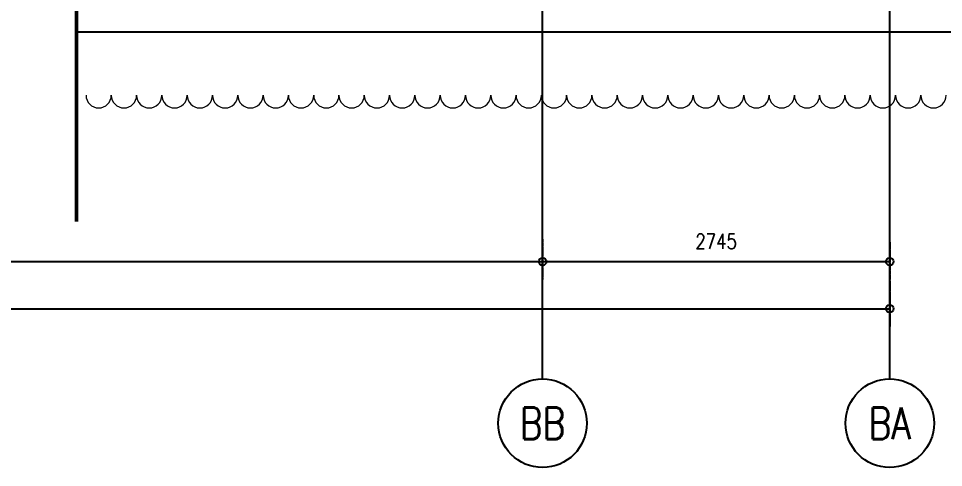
# Model space of a CAD drawing. Header units: millimetres. Extents: x -2196631 to 160, y -11674 to 51770.
# Drawn here: x -1044416 to -1037103, y 30529 to 34079 of the extents above; entities that cross this region are included whole.
import ezdxf
from ezdxf.enums import TextEntityAlignment as Align
from ezdxf.xclip import XClip

# ---------------------------------------------------------------- set-up
doc = ezdxf.new("R2010")
doc.units = ezdxf.units.MM
for name, pattern in [('_GRIDLINE', [11.2, 8, -0.6, 2, -0.6]), ('CENTER', [2, 1.25, -0.25, 0.25, -0.25]), ('CENTER2', [28.575, 19.05, -3.175, 3.175, -3.175])]:
    doc.linetypes.add(name, pattern=pattern)
for name, color, linetype, lineweight in [('28 Xref BA305$0$A-DETL', 90, 'Continuous', 15), ('28 Xref BA305$0$A-FLOR', 192, 'Continuous', 9), ('S-GRID', 1, 'Continuous', 5)]:
    doc.layers.add(name, color=color, linetype=linetype, lineweight=lineweight)
for name, color, linetype in [('GL', 3, 'Continuous'), ('Grid Center', 1, 'Continuous'), ('TEXT 5', 5, 'Continuous')]:
    doc.layers.add(name, color=color, linetype=linetype)
doc.styles.add('E100', font='ROMTH.shx', dxfattribs={"width": 0.85})
doc.styles.add('E175', font='ROMTH.shx', dxfattribs={"width": 0.85, "height": 4})
doc.styles.add('Romens', font='romans.shx', dxfattribs={"width": 0.8})
doc.dimstyles.new('CC-50 mm', dxfattribs={"dimtxt": 120, "dimasz": 120, "dimexe": 140, "dimexo": 12, "dimgap": 100, "dimtad": 1, "dimdec": 0, "dimzin": 0, "dimdsep": 46, "dimtxsty": 'Romens', "dimblk": 'SMALL', "dimcen": 0.3, "dimdle": 2, "dimclrd": 1, "dimclre": 1, "dimclrt": 3, "dimadec": 0, "dimazin": 0, "dimtfac": 1, "dimtdec": 0, "dimtix": 1, "dimtmove": 1, "dimatfit": 3, "dimfxl": 0, "dimtolj": 1, "dimtzin": 0, "dimarcsym": 0})

# ---------------------------------------------------------------- blocks, each defined once
blk = doc.blocks.new('21 Xref BA201')
at = {"layer": 'Grid Center', "color": 8, "linetype": 'CENTER', "ltscale": 10}
for p, q in [((-1057927, -19.2), (-1057927, 7899)), ((-1056464, -19.2), (-1056464, 7899))]:
    blk.add_line(p, q, dxfattribs=at)
blk = doc.blocks.new('28 Xref BA305')
at = {"layer": '28 Xref BA305$0$A-DETL', "lineweight": 9}
for centre in [(-1043782.61551, 600), (-1043582.61551, 600), (-1043382.61551, 600), (-1043182.61551, 600), (-1042982.61551, 600), (-1042782.61551, 600), (-1042582.61551, 600), (-1042382.61551, 600), (-1042182.61551, 600), (-1041982.61551, 600), (-1041782.61551, 600), (-1041582.61551, 600), (-1041382.61551, 600), (-1041182.61551, 600), (-1040982.61551, 600), (-1040782.61551, 600), (-1040582.61551, 600), (-1040382.61551, 600), (-1040182.61551, 600), (-1039982.61551, 600), (-1039782.61551, 600), (-1039582.61551, 600), (-1039382.61551, 600), (-1039182.61551, 600), (-1038982.61551, 600), (-1038782.61551, 600), (-1038582.61551, 600), (-1038382.61551, 600), (-1038182.61551, 600), (-1037982.61551, 600), (-1037782.61551, 600), (-1037582.61551, 600), (-1037382.61551, 600), (-1037182.61551, 600)]:
    blk.add_arc(centre, 100, 180, 0, dxfattribs=at)
at = {"layer": '28 Xref BA305$0$A-FLOR', "color": 2, "lineweight": 25}
blk.add_line((-1043957.33915, 1100.44567), (-1033159.05336, 1100.44567), dxfattribs=at)
ref = blk.add_blockref('21 Xref BA201', (-2098199.96088, 0), dxfattribs=dict(xscale=-1))
XClip(ref).set_block_clipping_path([(-1046821.273182428, 4540.44887487), (-1060440.5084648631, 4550.4456720384), (-1060440.5084648631, 1300.4456720384), (-1056445.9646267691, 1280.4456719445), (-1056421.290457831, 1850.4456720384), (-1046821.3171875631, 1850.4456720384)])
at = {"color": 10, "linetype": 'Continuous', "style": 'E175', "width": 0.85}
blk.add_attdef('POOL_SIDE_ELEVATION', (-1089924.93658, -4582.55958), '', height=320, dxfattribs=at)
at = {"color": 6, "linetype": 'Continuous', "style": 'E100', "width": 0.85}
blk.add_attdef('SCALE', text='', height=160, dxfattribs=at).set_placement((-1092437.31517, -4942.55958), align=Align.RIGHT)
at = {"layer": '28 Xref BA305$0$A-DETL', "lineweight": 50}
blk.add_line((-1043957.33915, -398.86068), (-1043957.33915, 1300.44567), dxfattribs=at)
blk = doc.blocks.new('_Small')
at = {"color": 0, "linetype": 'ByBlock', "lineweight": -2}
blk.add_circle((0, 0), 0.25, dxfattribs=at)
blk = doc.blocks.new('*D53')
at = {"color": 1, "linetype": 'CENTER2', "lineweight": -2, "transparency": 16777216}
for p, q in [((-1093713.7, 2), (-1093713.7, -316)), ((-1083383.4, 2), (-1083383.4, -316))]:
    blk.add_line(p, q, dxfattribs=at)
at = {"color": 1, "lineweight": -2, "transparency": 16777216}
blk.add_line((-1093715.7, -176), (-1083381.4, -176), dxfattribs=at)
at = {"layer": 'Defpoints', "color": 0, "transparency": 16777216}
for p in [(-1093713.7, 14), (-1083383.4, 14), (-1083383.4, -176)]:
    blk.add_point(p, dxfattribs=at)
at = {"color": 1, "lineweight": -2, "transparency": 16777216, "xscale": 120, "yscale": 120, "zscale": 120, "rotation": 180}
blk.add_blockref('_Small', (-1093713.7, -176), dxfattribs=at)
at = {"color": 1, "lineweight": -2, "transparency": 16777216, "xscale": 120, "yscale": 120, "zscale": 120}
blk.add_blockref('_Small', (-1083383.4, -176), dxfattribs=at)
at = {"color": 3, "transparency": 16777216, "insert": (-1088548.5, -16), "char_height": 120, "attachment_point": 5, "style": 'Romens'}
blk.add_mtext('\\A1;10330', dxfattribs=at)
blk = doc.blocks.new('*D54')
at = {"color": 1, "linetype": 'CENTER2', "lineweight": -2, "transparency": 16777216}
for p, q in [((-1083383.4, 2), (-1083383.4, -316)), ((-1080638.7, -22), (-1080638.7, -316))]:
    blk.add_line(p, q, dxfattribs=at)
at = {"color": 1, "lineweight": -2, "transparency": 16777216}
blk.add_line((-1083385.4, -176), (-1080636.7, -176), dxfattribs=at)
at = {"layer": 'Defpoints', "color": 0, "transparency": 16777216}
for p in [(-1083383.4, 14), (-1080638.7, -10), (-1080638.7, -176)]:
    blk.add_point(p, dxfattribs=at)
at = {"color": 1, "lineweight": -2, "transparency": 16777216, "xscale": 120, "yscale": 120, "zscale": 120, "rotation": 180}
blk.add_blockref('_Small', (-1083383.4, -176), dxfattribs=at)
at = {"color": 1, "lineweight": -2, "transparency": 16777216, "xscale": 120, "yscale": 120, "zscale": 120}
blk.add_blockref('_Small', (-1080638.7, -176), dxfattribs=at)
at = {"color": 3, "transparency": 16777216, "insert": (-1082011, -16), "char_height": 120, "attachment_point": 5, "style": 'Romens'}
blk.add_mtext('\\A1;2745', dxfattribs=at)
blk = doc.blocks.new('*D52')
at = {"color": 1, "linetype": 'CENTER2', "lineweight": -2, "transparency": 16777216}
for p, q in [((-1102238.7, -328), (-1102238.7, -688)), ((-1080638.7, -328), (-1080638.7, -688))]:
    blk.add_line(p, q, dxfattribs=at)
at = {"color": 1, "lineweight": -2, "transparency": 16777216}
blk.add_line((-1102240.7, -548), (-1080636.7, -548), dxfattribs=at)
at = {"layer": 'Defpoints', "color": 0, "transparency": 16777216}
for p in [(-1102238.7, -316), (-1080638.7, -316), (-1080638.7, -548)]:
    blk.add_point(p, dxfattribs=at)
at = {"color": 1, "lineweight": -2, "transparency": 16777216, "xscale": 120, "yscale": 120, "zscale": 120, "rotation": 180}
blk.add_blockref('_Small', (-1102238.7, -548), dxfattribs=at)
at = {"color": 1, "lineweight": -2, "transparency": 16777216, "xscale": 120, "yscale": 120, "zscale": 120}
blk.add_blockref('_Small', (-1080638.7, -548), dxfattribs=at)
at = {"color": 3, "transparency": 16777216, "insert": (-1091438.7, -388), "char_height": 120, "attachment_point": 5, "style": 'Romens'}
blk.add_mtext('\\A1;21600', dxfattribs=at)
blk = doc.blocks.new('COLUMN REFERNCE GRIDS 1')
at = {"layer": 'GL'}
blk.add_lwpolyline([(0, 0.5), (0, 0)], dxfattribs=at)
blk.add_circle((0, 1.2), 0.7, dxfattribs=at)
at = {"layer": 'TEXT 5', "style": 'Romens', "width": 0.8}
blk.add_attdef('A', text='', height=0.5, dxfattribs=at).set_placement((0, 1.2), align=Align.MIDDLE_CENTER)
blk = doc.blocks.new('di')
for base, p1, p2, picture, middle in [((-1083383.4, -176), (-1093713.7, 14), (-1083383.4, 14), '*D53', (-1088548.5, -16)), ((-1080638.7, -176), (-1083383.4, 14), (-1080638.7, -10), '*D54', (-1082011, -16)), ((-1080638.7, -548), (-1102238.7, -316), (-1080638.7, -316), '*D52', (-1091438.7, -388))]:
    dim = blk.add_linear_dim(base=base, p1=p1, p2=p2, dimstyle='CC-50 mm')
    dim.commit()
    dim.dimension.update_dxf_attribs({"geometry": picture, "text_midpoint": middle})

msp = doc.modelspace()

# ---------------------------------------------------------------- block references
msp.add_blockref('28 Xref BA305', (0, 32871.6594))

# ---------------------------------------------------------------- next in the draw order: linework, layer by layer
at = {"layer": 'S-GRID', "color": 8, "linetype": '_GRIDLINE', "lineweight": 25, "ltscale": 3}
for p, q in [((-1040273.3757, 31415.7357), (-1040273.3757, 39489.7834)), ((-1037528.3662, 31415.7357), (-1037528.3662, 39489.7834))]:
    msp.add_line(p, q, dxfattribs=at)

# ---------------------------------------------------------------- next in the draw order: block references
msp.add_blockref('di', (43110.3259, 32332.6594))
at = {"layer": 'GL'}
ref = msp.add_blockref('COLUMN REFERNCE GRIDS 1', (-1040273.3757, 31479.1399), dxfattribs=dict(at, xscale=500, yscale=500, zscale=500, rotation=180))
ref.add_attrib('A', 'BB', dxfattribs={"layer": 'TEXT 5', "height": 250, "style": 'Romens', "width": 0.8}).set_placement((-1040273.3757, 30879.1399), align=Align.MIDDLE_CENTER)
ref = msp.add_blockref('COLUMN REFERNCE GRIDS 1', (-1037528.3662, 31479.1399), dxfattribs=dict(at, xscale=500, yscale=500, zscale=500, rotation=180))
ref.add_attrib('A', 'BA', dxfattribs={"layer": 'TEXT 5', "height": 250, "style": 'Romens', "width": 0.8}).set_placement((-1037528.3662, 30879.1399), align=Align.MIDDLE_CENTER)

doc.saveas('drawing.dxf')
